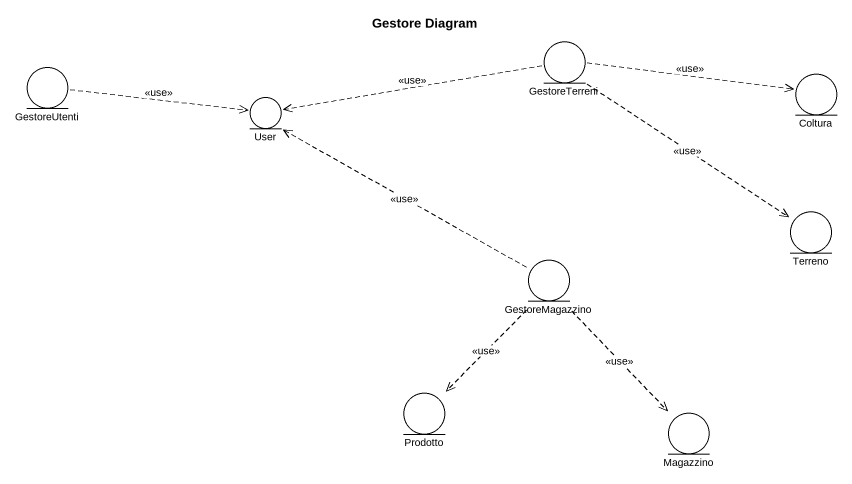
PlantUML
@startuml
title Gestore Diagram
entity GestoreUtenti
entity GestoreTerreni
entity User
entity Coltura
entity Terreno
entity GestoreMagazzino
entity Prodotto
entity Magazzino
GestoreUtenti .right.> User : <<use>>
GestoreTerreni .left.> User : <<use>>
GestoreTerreni .right.> Coltura : <<use>>
GestoreTerreni .right.> Terreno : <<use>>
GestoreMagazzino .up.> User : <<use>>
GestoreMagazzino ..> Prodotto : <<use>>
GestoreMagazzino ..> Magazzino : <<use>>
@enduml
